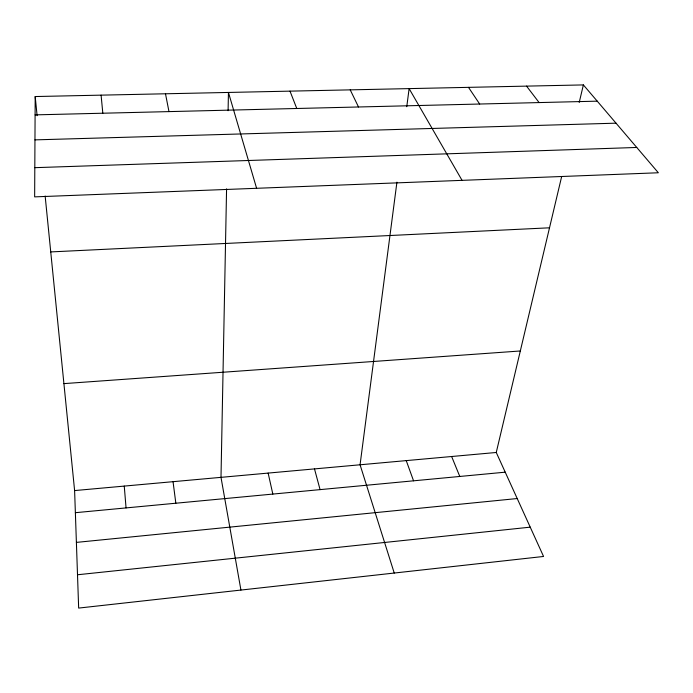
<?xml version="1.0" encoding="UTF-8"?>
<svg xmlns="http://www.w3.org/2000/svg" width="693" height="693" viewBox="0 0 693 693"><rect width="100%" height="100%" fill="white"/><g stroke="black" fill="none" stroke-linecap="round" stroke-linejoin="round"><path stroke-width="1.04" d="M35.196 96.544L34.65 196.873L658.35 172.765L583.376 84.918L35.196 96.544L37.11 115.696M226.576 188.877L220.998 477.347L240.93 590.064M228.092 110.698L228.447 92.446L256.601 188.288M396.924 182.155L360.065 464.778L394.239 573.042M406.765 106.696L409.121 88.617L462.058 180.353M45.149 196.024L74.61 490.575L78.655 608.082L543.563 556.462L496.257 452.477L561.59 176.845M579.218 102.469L583.376 84.918M77.503 574.766L530.232 527.156M76.395 542.394L517.212 498.536M75.372 512.69L505.223 472.176M74.61 490.575L496.257 452.477M63.912 383.619L520.313 350.979M50.736 251.923L549.514 227.806M34.806 167.671L636.754 147.462M34.962 139.873L616.025 123.172M35.1 114.873L597.236 101.161M526.559 86.123L539.111 102.573M468.494 87.353L479.669 104.028M350.216 89.865L358.506 106.982M451.628 456.505L459.788 476.463M290.003 91.138L296.769 108.489M406.237 460.611L413.556 480.821M314.492 468.901L320.079 489.63M268.139 473.085L272.834 494.083M165.488 93.78L168.979 111.608M173.042 481.678L175.84 503.222M101.091 95.149L102.824 113.219M124.255 486.088L126.057 507.917"/></g></svg>
